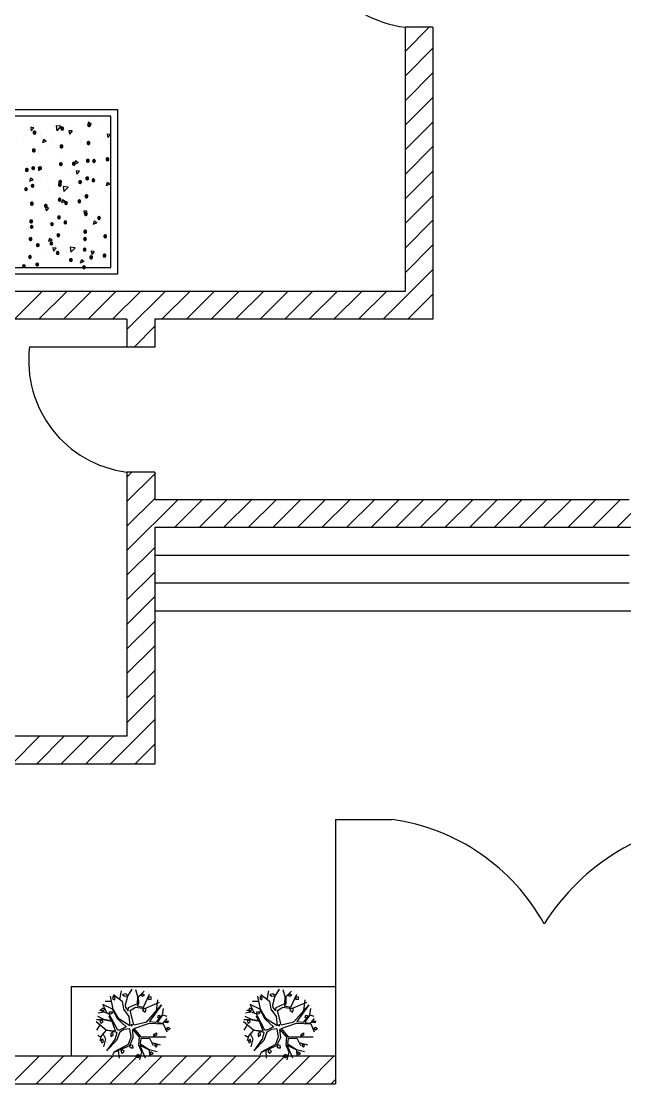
# Model space of a CAD drawing. Header units: millimetres. Extents: x 43 to 258, y 87 to 343.
# Drawn here: x 96.4 to 147.2, y 87.5 to 177 of the extents above; entities that cross this region are included whole.
import ezdxf

# ---------------------------------------------------------------- set-up
doc = ezdxf.new("R2010")
doc.units = ezdxf.units.MM
doc.header["$MEASUREMENT"] = 0
doc.layers.get('0').update_dxf_attribs({"linetype": 'CONTINUOUS'})

msp = doc.modelspace()

# ---------------------------------------------------------------- hatches: boundary and pattern name
at = {"true_color": 0x767676}
for points in [[(102.2, 168.222), (102.189, 168.275), (102.157, 168.317), (102.104, 168.338), (102.062, 168.338), (102.009, 168.317), (101.977, 168.275), (101.967, 168.222), (101.977, 168.169), (102.009, 168.127), (102.062, 168.106), (102.104, 168.106), (102.157, 168.127), (102.189, 168.169)], [(97.596, 167.598), (97.585, 167.651), (97.554, 167.693), (97.501, 167.714), (97.458, 167.714), (97.405, 167.693), (97.374, 167.651), (97.363, 167.598), (97.374, 167.545), (97.405, 167.502), (97.458, 167.481), (97.501, 167.481), (97.554, 167.502), (97.585, 167.545)], [(99.935, 167.936), (99.924, 167.989), (99.893, 168.032), (99.84, 168.053), (99.797, 168.053), (99.744, 168.032), (99.713, 167.989), (99.702, 167.936), (99.713, 167.883), (99.744, 167.841), (99.797, 167.82), (99.84, 167.82), (99.893, 167.841), (99.924, 167.883)], [(99.871, 166.433), (99.861, 166.486), (99.829, 166.529), (99.776, 166.55), (99.734, 166.55), (99.681, 166.529), (99.649, 166.486), (99.639, 166.433), (99.649, 166.381), (99.681, 166.338), (99.734, 166.317), (99.776, 166.317), (99.829, 166.338), (99.861, 166.381)], [(102.147, 166.719), (102.136, 166.772), (102.104, 166.814), (102.052, 166.836), (102.009, 166.836), (101.956, 166.814), (101.925, 166.772), (101.914, 166.719), (101.925, 166.666), (101.956, 166.624), (102.009, 166.603), (102.052, 166.603), (102.104, 166.624), (102.136, 166.666)], [(97.543, 166.095), (97.532, 166.148), (97.501, 166.19), (97.448, 166.211), (97.405, 166.211), (97.353, 166.19), (97.321, 166.148), (97.31, 166.095), (97.321, 166.042), (97.353, 166), (97.405, 165.978), (97.448, 165.978), (97.501, 166), (97.532, 166.042)], [(97.49, 164.603), (97.48, 164.655), (97.448, 164.698), (97.395, 164.719), (97.353, 164.719), (97.3, 164.698), (97.268, 164.655), (97.257, 164.603), (97.268, 164.55), (97.3, 164.507), (97.353, 164.486), (97.395, 164.486), (97.448, 164.507), (97.48, 164.55)], [(98.072, 164.603), (98.062, 164.655), (98.03, 164.698), (97.977, 164.719), (97.935, 164.719), (97.882, 164.698), (97.85, 164.655), (97.839, 164.603), (97.85, 164.55), (97.882, 164.507), (97.935, 164.486), (97.977, 164.486), (98.03, 164.507), (98.062, 164.55)], [(99.818, 164.941), (99.808, 164.994), (99.776, 165.036), (99.723, 165.058), (99.681, 165.058), (99.628, 165.036), (99.596, 164.994), (99.586, 164.941), (99.596, 164.888), (99.628, 164.846), (99.681, 164.825), (99.723, 164.825), (99.776, 164.846), (99.808, 164.888)], [(100.909, 164.973), (100.898, 165.026), (100.866, 165.068), (100.813, 165.089), (100.771, 165.089), (100.718, 165.068), (100.686, 165.026), (100.676, 164.973), (100.686, 164.92), (100.718, 164.878), (100.771, 164.857), (100.813, 164.857), (100.866, 164.878), (100.898, 164.92)], [(102.094, 165.227), (102.083, 165.28), (102.052, 165.322), (101.999, 165.343), (101.956, 165.343), (101.903, 165.322), (101.872, 165.28), (101.861, 165.227), (101.872, 165.174), (101.903, 165.132), (101.956, 165.111), (101.999, 165.111), (102.052, 165.132), (102.083, 165.174)], [(102.612, 165.206), (102.602, 165.259), (102.57, 165.301), (102.517, 165.322), (102.475, 165.322), (102.422, 165.301), (102.39, 165.259), (102.38, 165.206), (102.39, 165.153), (102.422, 165.111), (102.475, 165.089), (102.517, 165.089), (102.57, 165.111), (102.602, 165.153)], [(103.745, 165.354), (103.734, 165.407), (103.703, 165.449), (103.65, 165.47), (103.607, 165.47), (103.554, 165.449), (103.523, 165.407), (103.512, 165.354), (103.523, 165.301), (103.554, 165.259), (103.607, 165.238), (103.65, 165.238), (103.703, 165.259), (103.734, 165.301)], [(96.95, 164.454), (96.94, 164.507), (96.908, 164.55), (96.855, 164.571), (96.813, 164.571), (96.76, 164.55), (96.728, 164.507), (96.718, 164.454), (96.728, 164.401), (96.76, 164.359), (96.813, 164.338), (96.855, 164.338), (96.908, 164.359), (96.94, 164.401)], [(102.041, 163.735), (102.03, 163.788), (101.999, 163.83), (101.946, 163.851), (101.903, 163.851), (101.85, 163.83), (101.819, 163.788), (101.808, 163.735), (101.819, 163.682), (101.85, 163.639), (101.903, 163.618), (101.946, 163.618), (101.999, 163.639), (102.03, 163.682)], [(96.887, 162.835), (96.876, 162.888), (96.845, 162.93), (96.792, 162.952), (96.749, 162.952), (96.696, 162.93), (96.665, 162.888), (96.654, 162.835), (96.665, 162.782), (96.696, 162.74), (96.749, 162.719), (96.792, 162.719), (96.845, 162.74), (96.876, 162.782)], [(97.437, 163.11), (97.427, 163.163), (97.395, 163.206), (97.342, 163.227), (97.3, 163.227), (97.247, 163.206), (97.215, 163.163), (97.204, 163.11), (97.215, 163.057), (97.247, 163.015), (97.3, 162.994), (97.342, 162.994), (97.395, 163.015), (97.427, 163.057)], [(99.734, 163.206), (99.723, 163.258), (99.691, 163.301), (99.639, 163.322), (99.596, 163.322), (99.543, 163.301), (99.512, 163.258), (99.501, 163.206), (99.512, 163.153), (99.543, 163.11), (99.596, 163.089), (99.639, 163.089), (99.691, 163.11), (99.723, 163.153)], [(99.766, 163.449), (99.755, 163.502), (99.723, 163.544), (99.67, 163.565), (99.628, 163.565), (99.575, 163.544), (99.543, 163.502), (99.533, 163.449), (99.543, 163.396), (99.575, 163.354), (99.628, 163.333), (99.67, 163.333), (99.723, 163.354), (99.755, 163.396)], [(101.438, 163.428), (101.427, 163.481), (101.395, 163.523), (101.342, 163.544), (101.3, 163.544), (101.247, 163.523), (101.215, 163.481), (101.205, 163.428), (101.215, 163.375), (101.247, 163.333), (101.3, 163.311), (101.342, 163.311), (101.395, 163.333), (101.427, 163.375)], [(102.56, 163.576), (102.549, 163.629), (102.517, 163.671), (102.464, 163.692), (102.422, 163.692), (102.369, 163.671), (102.337, 163.629), (102.327, 163.576), (102.337, 163.523), (102.369, 163.481), (102.422, 163.46), (102.464, 163.46), (102.517, 163.481), (102.549, 163.523)], [(99.713, 161.946), (99.702, 161.999), (99.67, 162.041), (99.617, 162.063), (99.575, 162.063), (99.522, 162.041), (99.49, 161.999), (99.48, 161.946), (99.49, 161.893), (99.522, 161.851), (99.575, 161.83), (99.617, 161.83), (99.67, 161.851), (99.702, 161.893)], [(101.977, 162.232), (101.967, 162.285), (101.935, 162.327), (101.882, 162.348), (101.84, 162.348), (101.787, 162.327), (101.755, 162.285), (101.745, 162.232), (101.755, 162.179), (101.787, 162.137), (101.84, 162.115), (101.882, 162.115), (101.935, 162.137), (101.967, 162.179)], [(97.374, 161.607), (97.363, 161.66), (97.331, 161.703), (97.278, 161.724), (97.236, 161.724), (97.183, 161.703), (97.151, 161.66), (97.141, 161.607), (97.151, 161.555), (97.183, 161.512), (97.236, 161.491), (97.278, 161.491), (97.331, 161.512), (97.363, 161.555)], [(98.548, 161.428), (98.538, 161.48), (98.506, 161.523), (98.453, 161.544), (98.411, 161.544), (98.358, 161.523), (98.326, 161.48), (98.316, 161.428), (98.326, 161.375), (98.358, 161.332), (98.411, 161.311), (98.453, 161.311), (98.506, 161.332), (98.538, 161.375)], [(100.252, 161.66), (100.242, 161.713), (100.21, 161.756), (100.157, 161.777), (100.115, 161.777), (100.062, 161.756), (100.03, 161.713), (100.02, 161.66), (100.03, 161.607), (100.062, 161.565), (100.115, 161.544), (100.157, 161.544), (100.21, 161.565), (100.242, 161.607)], [(101.374, 161.809), (101.364, 161.861), (101.332, 161.904), (101.279, 161.925), (101.237, 161.925), (101.184, 161.904), (101.152, 161.861), (101.141, 161.809), (101.152, 161.756), (101.184, 161.713), (101.237, 161.692), (101.279, 161.692), (101.332, 161.713), (101.364, 161.756)], [(99.66, 160.454), (99.649, 160.507), (99.617, 160.549), (99.564, 160.57), (99.522, 160.57), (99.469, 160.549), (99.437, 160.507), (99.427, 160.454), (99.437, 160.401), (99.469, 160.359), (99.522, 160.337), (99.564, 160.337), (99.617, 160.359), (99.649, 160.401)], [(101.925, 160.74), (101.914, 160.793), (101.882, 160.835), (101.829, 160.856), (101.787, 160.856), (101.734, 160.835), (101.702, 160.793), (101.692, 160.74), (101.702, 160.687), (101.734, 160.644), (101.787, 160.623), (101.829, 160.623), (101.882, 160.644), (101.914, 160.687)], [(103.036, 160.401), (103.025, 160.454), (102.993, 160.496), (102.941, 160.517), (102.898, 160.517), (102.845, 160.496), (102.814, 160.454), (102.803, 160.401), (102.814, 160.348), (102.845, 160.306), (102.898, 160.285), (102.941, 160.285), (102.993, 160.306), (103.025, 160.348)], [(97.321, 160.115), (97.31, 160.168), (97.278, 160.21), (97.226, 160.232), (97.183, 160.232), (97.13, 160.21), (97.099, 160.168), (97.088, 160.115), (97.099, 160.062), (97.13, 160.02), (97.183, 159.999), (97.226, 159.999), (97.278, 160.02), (97.31, 160.062)], [(97.363, 159.66), (97.353, 159.713), (97.321, 159.755), (97.268, 159.777), (97.226, 159.777), (97.173, 159.755), (97.141, 159.713), (97.13, 159.66), (97.141, 159.607), (97.173, 159.565), (97.226, 159.544), (97.268, 159.544), (97.321, 159.565), (97.353, 159.607)], [(99.067, 159.882), (99.056, 159.935), (99.025, 159.978), (98.972, 159.999), (98.929, 159.999), (98.877, 159.978), (98.845, 159.935), (98.834, 159.882), (98.845, 159.829), (98.877, 159.787), (98.929, 159.766), (98.972, 159.766), (99.025, 159.787), (99.056, 159.829)], [(100.189, 160.031), (100.178, 160.083), (100.147, 160.126), (100.094, 160.147), (100.051, 160.147), (99.998, 160.126), (99.967, 160.083), (99.956, 160.031), (99.967, 159.978), (99.998, 159.935), (100.051, 159.914), (100.094, 159.914), (100.147, 159.935), (100.178, 159.978)], [(101.872, 159.247), (101.861, 159.3), (101.829, 159.343), (101.776, 159.364), (101.734, 159.364), (101.681, 159.343), (101.649, 159.3), (101.639, 159.247), (101.649, 159.194), (101.681, 159.152), (101.734, 159.131), (101.776, 159.131), (101.829, 159.152), (101.861, 159.194)], [(97.268, 158.623), (97.257, 158.676), (97.226, 158.718), (97.173, 158.739), (97.13, 158.739), (97.077, 158.718), (97.046, 158.676), (97.035, 158.623), (97.046, 158.57), (97.077, 158.528), (97.13, 158.507), (97.173, 158.507), (97.226, 158.528), (97.257, 158.57)], [(99.607, 158.951), (99.596, 159.004), (99.564, 159.046), (99.512, 159.067), (99.469, 159.067), (99.416, 159.046), (99.385, 159.004), (99.374, 158.951), (99.385, 158.898), (99.416, 158.856), (99.469, 158.835), (99.512, 158.835), (99.564, 158.856), (99.596, 158.898)], [(101.85, 158.634), (101.84, 158.686), (101.808, 158.729), (101.755, 158.75), (101.713, 158.75), (101.66, 158.729), (101.628, 158.686), (101.618, 158.634), (101.628, 158.581), (101.66, 158.538), (101.713, 158.517), (101.755, 158.517), (101.808, 158.538), (101.84, 158.581)], [(103.554, 158.856), (103.544, 158.909), (103.512, 158.951), (103.459, 158.972), (103.417, 158.972), (103.364, 158.951), (103.332, 158.909), (103.322, 158.856), (103.332, 158.803), (103.364, 158.761), (103.417, 158.739), (103.459, 158.739), (103.512, 158.761), (103.544, 158.803)], [(97.882, 158.115), (97.871, 158.168), (97.839, 158.21), (97.786, 158.231), (97.744, 158.231), (97.691, 158.21), (97.659, 158.168), (97.649, 158.115), (97.659, 158.062), (97.691, 158.02), (97.744, 157.999), (97.786, 157.999), (97.839, 158.02), (97.871, 158.062)], [(99.014, 158.263), (99.004, 158.316), (98.972, 158.358), (98.919, 158.38), (98.877, 158.38), (98.824, 158.358), (98.792, 158.316), (98.781, 158.263), (98.792, 158.21), (98.824, 158.168), (98.877, 158.147), (98.919, 158.147), (98.972, 158.168), (99.004, 158.21)], [(99.543, 157.459), (99.533, 157.512), (99.501, 157.554), (99.448, 157.575), (99.406, 157.575), (99.353, 157.554), (99.321, 157.512), (99.31, 157.459), (99.321, 157.406), (99.353, 157.364), (99.406, 157.342), (99.448, 157.342), (99.501, 157.364), (99.533, 157.406)], [(101.819, 157.745), (101.808, 157.797), (101.776, 157.84), (101.723, 157.861), (101.681, 157.861), (101.628, 157.84), (101.596, 157.797), (101.586, 157.745), (101.596, 157.692), (101.628, 157.649), (101.681, 157.628), (101.723, 157.628), (101.776, 157.649), (101.808, 157.692)], [(97.215, 157.12), (97.204, 157.173), (97.173, 157.215), (97.12, 157.237), (97.077, 157.237), (97.024, 157.215), (96.993, 157.173), (96.982, 157.12), (96.993, 157.067), (97.024, 157.025), (97.077, 157.004), (97.12, 157.004), (97.173, 157.025), (97.204, 157.067)], [(100.665, 156.856), (100.655, 156.908), (100.623, 156.951), (100.57, 156.972), (100.528, 156.972), (100.475, 156.951), (100.443, 156.908), (100.432, 156.856), (100.443, 156.803), (100.475, 156.76), (100.528, 156.739), (100.57, 156.739), (100.623, 156.76), (100.655, 156.803)], [(102.369, 157.088), (102.358, 157.141), (102.327, 157.184), (102.274, 157.205), (102.231, 157.205), (102.179, 157.184), (102.147, 157.141), (102.136, 157.088), (102.147, 157.035), (102.179, 156.993), (102.231, 156.972), (102.274, 156.972), (102.327, 156.993), (102.358, 157.035)], [(103.491, 157.237), (103.48, 157.289), (103.449, 157.332), (103.396, 157.353), (103.353, 157.353), (103.3, 157.332), (103.269, 157.289), (103.258, 157.237), (103.269, 157.184), (103.3, 157.141), (103.353, 157.12), (103.396, 157.12), (103.449, 157.141), (103.48, 157.184)], [(96.707, 156.337), (96.696, 156.39), (96.665, 156.432), (96.612, 156.453), (96.569, 156.453), (96.516, 156.432), (96.485, 156.39), (96.474, 156.337), (96.485, 156.284), (96.516, 156.242), (96.569, 156.221), (96.612, 156.221), (96.665, 156.242), (96.696, 156.284)], [(97.829, 156.485), (97.818, 156.538), (97.786, 156.58), (97.734, 156.602), (97.691, 156.602), (97.638, 156.58), (97.607, 156.538), (97.596, 156.485), (97.607, 156.432), (97.638, 156.39), (97.691, 156.369), (97.734, 156.369), (97.786, 156.39), (97.818, 156.432)], [(101.766, 156.252), (101.755, 156.305), (101.723, 156.348), (101.671, 156.369), (101.628, 156.369), (101.575, 156.348), (101.544, 156.305), (101.533, 156.252), (101.544, 156.199), (101.575, 156.157), (101.628, 156.136), (101.671, 156.136), (101.723, 156.157), (101.755, 156.199)]]:
    msp.add_hatch(color=0, dxfattribs=at).paths.add_polyline_path(points)

# ---------------------------------------------------------------- linework, layer by layer
at = {"color": 0, "linetype": 'Continuous', "lineweight": 25, "true_color": 0x000007}
for p, q in [((128.69, 174.424), (130.732, 176.477)), ((131.029, 176.477), (128.69, 176.477)), ((128.69, 176.477), (128.69, 154.22)), ((131.029, 176.477), (131.029, 151.881)), ((128.69, 172.36), (131.029, 174.699)), ((128.69, 170.286), (131.029, 172.635)), ((128.69, 168.222), (131.029, 170.561)), ((128.69, 166.148), (131.029, 168.487)), ((128.69, 164.073), (131.029, 166.423)), ((128.69, 162.01), (131.029, 164.349)), ((128.69, 159.935), (131.029, 162.274)), ((128.69, 157.861), (131.029, 160.21)), ((128.69, 155.797), (131.029, 158.136)), ((126.838, 151.881), (131.029, 156.072)), ((128.69, 154.22), (70.122, 154.22)), ((95.786, 151.881), (98.125, 154.22)), ((97.85, 151.881), (100.199, 154.22)), ((99.924, 151.881), (102.263, 154.22)), ((101.988, 151.881), (104.338, 154.22)), ((104.062, 151.881), (106.401, 154.22)), ((105.258, 151.003), (108.476, 154.22)), ((108.2, 151.881), (110.55, 154.22)), ((110.275, 151.881), (112.614, 154.22)), ((112.349, 151.881), (114.688, 154.22)), ((114.413, 151.881), (116.762, 154.22)), ((116.487, 151.881), (118.826, 154.22)), ((118.551, 151.881), (120.9, 154.22)), ((120.625, 151.881), (122.964, 154.22)), ((122.7, 151.881), (125.039, 154.22)), ((124.763, 151.881), (127.113, 154.22)), ((128.912, 151.881), (131.029, 153.998)), ((105.258, 151.881), (70.122, 151.881)), ((105.258, 151.881), (105.258, 149.532)), ((131.029, 151.881), (107.608, 151.881)), ((107.608, 151.881), (107.608, 149.532)), ((130.976, 151.881), (131.029, 151.924)), ((105.862, 149.532), (107.608, 151.278)), ((107.608, 149.532), (97.067, 149.532)), ((107.608, 149.532), (105.258, 149.532)), ((105.258, 138.578), (105.671, 138.991)), ((107.608, 138.991), (105.258, 138.991)), ((105.258, 138.991), (105.258, 116.745)), ((105.258, 136.514), (107.608, 138.853)), ((107.608, 138.991), (107.608, 136.652)), ((146.533, 134.313), (149.909, 137.689)), ((105.258, 134.44), (107.608, 136.779)), ((105.258, 132.376), (109.545, 136.652)), ((147.57, 136.652), (107.608, 136.652)), ((109.269, 134.313), (111.608, 136.652)), ((111.344, 134.313), (113.683, 136.652)), ((113.407, 134.313), (115.757, 136.652)), ((115.482, 134.313), (117.821, 136.652)), ((117.556, 134.313), (119.895, 136.652)), ((119.62, 134.313), (121.969, 136.652)), ((121.694, 134.313), (124.033, 136.652)), ((123.758, 134.313), (126.107, 136.652)), ((125.832, 134.313), (128.171, 136.652)), ((127.907, 134.313), (130.246, 136.652)), ((129.97, 134.313), (132.32, 136.652)), ((132.045, 134.313), (134.384, 136.652)), ((134.119, 134.313), (136.458, 136.652)), ((136.183, 134.313), (138.532, 136.652)), ((138.257, 134.313), (140.596, 136.652)), ((140.321, 134.313), (142.67, 136.652)), ((142.395, 134.313), (144.734, 136.652)), ((144.47, 134.313), (146.808, 136.652)), ((149.909, 134.313), (107.608, 134.313)), ((107.608, 134.313), (107.608, 114.395)), ((105.258, 130.302), (107.608, 132.641)), ((147.57, 131.964), (107.608, 131.964)), ((105.258, 128.228), (107.608, 130.577)), ((147.57, 129.625), (107.608, 129.625)), ((105.258, 126.164), (107.608, 128.503)), ((149.909, 127.286), (107.608, 127.286)), ((105.258, 124.09), (107.608, 126.428)), ((105.258, 122.015), (107.608, 124.365)), ((105.258, 119.951), (107.608, 122.29)), ((105.258, 117.877), (107.608, 120.216)), ((103.851, 114.395), (107.608, 118.152)), ((105.258, 116.745), (70.122, 116.745)), ((95.575, 114.395), (97.913, 116.745)), ((97.638, 114.395), (99.988, 116.745)), ((99.713, 114.395), (102.052, 116.745)), ((101.787, 114.395), (104.126, 116.745)), ((105.925, 114.395), (107.608, 116.078)), ((122.827, 109.717), (127.589, 109.717)), ((122.827, 109.717), (122.827, 87.461)), ((100.58, 95.663), (122.827, 95.663)), ((100.58, 95.663), (100.58, 89.8)), ((70.122, 89.8), (122.827, 89.8)), ((95.553, 87.461), (97.892, 89.8)), ((97.617, 87.461), (99.956, 89.8)), ((99.691, 87.461), (102.03, 89.8)), ((101.755, 87.461), (104.105, 89.8)), ((103.83, 87.461), (106.094, 89.725)), ((105.904, 87.461), (108.243, 89.8)), ((107.968, 87.461), (110.317, 89.8)), ((110.042, 87.461), (112.381, 89.8)), ((112.116, 87.461), (114.455, 89.8)), ((114.18, 87.461), (116.53, 89.8)), ((116.254, 87.461), (118.509, 89.715)), ((118.318, 87.461), (120.668, 89.8)), ((120.392, 87.461), (122.731, 89.8)), ((122.467, 87.461), (122.827, 87.831)), ((67.783, 87.461), (122.827, 87.461))]:
    msp.add_line(p, q, dxfattribs=at)
at = {"color": 0, "linetype": 'Continuous', "lineweight": 25, "true_color": 0x767676}
for p, q in [((102.242, 168.317), (101.925, 168.19)), ((102.02, 168.465), (101.935, 168.19)), ((102.242, 168.317), (102.02, 168.465)), ((102.242, 168.698), (102.242, 168.698)), ((103.163, 168.518), (103.163, 168.518)), ((97.003, 167.788), (97.003, 167.788)), ((97.427, 168.01), (97.162, 168.042)), ((97.162, 168.042), (97.215, 167.756)), ((97.427, 168.01), (97.215, 167.756)), ((97.49, 167.778), (97.49, 167.778)), ((97.998, 167.481), (97.998, 167.481)), ((99.194, 168), (99.194, 168)), ((99.31, 168.18), (99.353, 167.756)), ((99.702, 168.127), (99.31, 168.18)), ((99.702, 168.127), (99.353, 167.756)), ((99.628, 168.243), (99.628, 168.243)), ((100.326, 168.148), (100.326, 168.148)), ((100.655, 167.735), (100.379, 167.756)), ((100.379, 167.756), (100.432, 167.471)), ((100.655, 167.735), (100.432, 167.471)), ((103.872, 167.449), (103.607, 167.471)), ((103.607, 167.471), (103.66, 167.195)), ((103.872, 167.449), (103.66, 167.195)), ((96.548, 166.984), (96.548, 166.984)), ((98.242, 167.016), (98.157, 166.74)), ((98.464, 166.867), (98.157, 166.74)), ((98.464, 166.867), (98.242, 167.016)), ((98.951, 166.878), (98.951, 166.878)), ((100.401, 167.386), (100.401, 167.386)), ((101.353, 166.783), (101.353, 166.783)), ((101.977, 166.751), (101.977, 166.751)), ((102.803, 167.28), (102.803, 167.28)), ((103.681, 166.973), (103.681, 166.973)), ((103.745, 166.677), (103.745, 166.677)), ((98.019, 166.232), (98.019, 166.232)), ((99.141, 166.381), (99.141, 166.381)), ((102.062, 166.01), (102.062, 166.01)), ((96.823, 165.111), (96.823, 165.111)), ((99.437, 165.566), (99.437, 165.566)), ((100.93, 165.206), (100.834, 164.931)), ((101.152, 165.058), (100.834, 164.931)), ((101.152, 165.058), (100.93, 165.206)), ((98.051, 164.634), (97.786, 164.655)), ((97.786, 164.655), (97.839, 164.37)), ((98.051, 164.634), (97.829, 164.38)), ((98.072, 164.581), (98.072, 164.581)), ((100.475, 164.486), (100.475, 164.486)), ((101.279, 164.349), (101.004, 164.37)), ((101.004, 164.37), (101.057, 164.095)), ((101.279, 164.349), (101.057, 164.095)), ((101.152, 163.989), (101.152, 163.989)), ((102.877, 164.38), (102.877, 164.38)), ((103.777, 164.444), (103.777, 164.444)), ((97.151, 163.756), (97.056, 163.481)), ((97.374, 163.608), (97.056, 163.481)), ((97.374, 163.608), (97.151, 163.756)), ((98.538, 163.534), (98.538, 163.534)), ((99.903, 163.057), (99.956, 162.634)), ((100.305, 163.004), (99.903, 163.057)), ((100.305, 163.004), (99.956, 162.634)), ((102.231, 163.004), (102.231, 163.004)), ((103.607, 163.396), (103.523, 163.121)), ((103.83, 163.248), (103.523, 163.121)), ((103.83, 163.248), (103.607, 163.396)), ((96.993, 162.105), (96.993, 162.105)), ((97.183, 162.295), (97.183, 162.295)), ((98.633, 162.803), (98.633, 162.803)), ((99.575, 162.2), (99.575, 162.2)), ((99.617, 162.549), (99.617, 162.549)), ((101.036, 162.698), (101.036, 162.698)), ((101.977, 162.094), (101.977, 162.094)), ((103.427, 162.602), (103.427, 162.602)), ((98.675, 161.248), (98.411, 161.279)), ((98.411, 161.279), (98.464, 160.994)), ((98.675, 161.248), (98.453, 160.994)), ((99.829, 161.946), (99.744, 161.671)), ((100.062, 161.798), (99.744, 161.671)), ((100.062, 161.798), (99.829, 161.946)), ((101.903, 160.972), (101.628, 160.994)), ((101.628, 160.994), (101.681, 160.708)), ((101.893, 160.972), (101.681, 160.708)), ((102.052, 160.316), (102.052, 160.316)), ((96.802, 159.417), (96.802, 159.417)), ((98.707, 159.904), (98.707, 159.904)), ((99.427, 159.872), (99.427, 159.872)), ((101.099, 159.798), (101.099, 159.798)), ((102.517, 160.136), (102.422, 159.861)), ((102.739, 159.988), (102.422, 159.861)), ((102.739, 159.988), (102.517, 160.136)), ((103.501, 159.702), (103.501, 159.702)), ((98.961, 158.538), (98.644, 158.411)), ((98.739, 158.686), (98.654, 158.411)), ((98.961, 158.538), (98.739, 158.686)), ((103.766, 158.75), (103.766, 158.75)), ((96.866, 158.221), (96.866, 158.221)), ((97.808, 157.618), (97.808, 157.618)), ((98.527, 157.85), (98.527, 157.85)), ((99.3, 157.872), (99.025, 157.893)), ((99.035, 157.893), (99.078, 157.618)), ((99.3, 157.872), (99.078, 157.618)), ((99.258, 158.115), (99.258, 158.115)), ((100.496, 157.935), (100.549, 157.512)), ((100.898, 157.882), (100.496, 157.935)), ((100.898, 157.882), (100.549, 157.512)), ((101.141, 158.295), (101.141, 158.295)), ((101.66, 158.02), (101.66, 158.02)), ((102.517, 157.586), (102.253, 157.618)), ((102.253, 157.618), (102.306, 157.332)), ((102.517, 157.586), (102.306, 157.332)), ((99.596, 156.856), (99.596, 156.856)), ((100.21, 157.512), (100.21, 157.512)), ((101.427, 156.877), (101.332, 156.602)), ((101.649, 156.729), (101.332, 156.602)), ((101.649, 156.729), (101.427, 156.877)), ((102.221, 157.311), (102.221, 157.311)), ((102.612, 157.416), (102.612, 157.416)), ((96.982, 156.411), (96.982, 156.411))]:
    msp.add_line(p, q, dxfattribs=at)
at = {"color": 0, "linetype": 'Continuous', "lineweight": 25, "true_color": 0x95834a}
for p, q in [((77.011, 156.242), (103.914, 156.242)), ((104.475, 155.67), (77.011, 155.67))]:
    msp.add_line(p, q, dxfattribs=at)
at = {"color": 0, "linetype": 'Continuous', "lineweight": 25, "true_color": 0x70954a}
for p, q in [((104.136, 94.975), (104.877, 94.424)), ((104.676, 94.573), (104.803, 95.282)), ((105.682, 95.419), (105.322, 94.827)), ((105.989, 95.398), (106.19, 94.731)), ((106.264, 94.816), (106.729, 95.261)), ((106.666, 93.906), (107.163, 94.996)), ((116.54, 94.975), (117.281, 94.424)), ((117.08, 94.573), (117.207, 95.282)), ((118.096, 95.419), (117.725, 94.827)), ((118.392, 95.398), (118.593, 94.731)), ((118.667, 94.816), (119.133, 95.261)), ((119.07, 93.906), (119.578, 94.996)), ((104.062, 93.758), (103.226, 94.139)), ((103.226, 94.118), (103.565, 93.43)), ((103.988, 94.382), (103.438, 94.403)), ((104.115, 93.758), (103.893, 94.827)), ((104.877, 94.424), (104.983, 93.758)), ((105.322, 94.827), (105.121, 94.075)), ((105.406, 93.885), (106.147, 94.213)), ((106.243, 94.192), (106.094, 94.022)), ((106.116, 94.022), (106.666, 93.906)), ((106.168, 94.213), (106.19, 94.784)), ((106.221, 94.805), (106.243, 94.192)), ((106.761, 93.811), (108.021, 94.329)), ((106.93, 92.668), (108.19, 94.118)), ((108.19, 94.096), (107.163, 92.699)), ((107.83, 94.541), (107.724, 93.599)), ((116.466, 93.758), (115.641, 94.139)), ((115.641, 94.118), (115.969, 93.43)), ((116.392, 94.382), (115.842, 94.403)), ((116.519, 93.758), (116.297, 94.827)), ((117.281, 94.424), (117.387, 93.758)), ((117.725, 94.827), (117.524, 94.075)), ((117.821, 93.885), (118.562, 94.213)), ((118.646, 94.192), (118.498, 94.022)), ((118.519, 94.022), (119.07, 93.906)), ((118.572, 94.213), (118.593, 94.784)), ((118.636, 94.805), (118.646, 94.192)), ((119.165, 93.811), (120.424, 94.329)), ((119.334, 92.668), (120.594, 94.118)), ((120.594, 94.096), (119.578, 92.699)), ((120.244, 94.541), (120.128, 93.599)), ((102.782, 93.144), (103.3, 92.911)), ((103.29, 93.504), (102.845, 93.408)), ((103.766, 93.313), (102.972, 93.662)), ((104.486, 91.98), (103.766, 93.313)), ((103.914, 92.858), (103.766, 93.165)), ((104.507, 92.89), (104.062, 93.758)), ((104.581, 92.932), (104.115, 93.758)), ((104.983, 93.758), (105.428, 93.123)), ((105.428, 93.123), (105.523, 92.361)), ((105.544, 93.641), (105.989, 93.906)), ((105.851, 92.435), (105.544, 93.641)), ((105.989, 93.906), (106.761, 93.811)), ((107.703, 92.646), (108.253, 93.26)), ((108.253, 93.26), (107.83, 92.646)), ((108.275, 93.26), (108.349, 93.811)), ((108.275, 93.26), (108.613, 93.144)), ((115.196, 93.144), (115.715, 92.911)), ((115.693, 93.504), (115.249, 93.408)), ((116.17, 93.313), (115.376, 93.662)), ((116.889, 91.98), (116.17, 93.313)), ((116.318, 92.858), (116.17, 93.165)), ((116.911, 92.89), (116.466, 93.758)), ((116.985, 92.932), (116.519, 93.758)), ((117.387, 93.758), (117.831, 93.123)), ((117.831, 93.123), (117.927, 92.361)), ((117.948, 93.641), (118.392, 93.906)), ((118.265, 92.435), (117.948, 93.641)), ((118.392, 93.906), (119.165, 93.811)), ((120.107, 92.646), (120.668, 93.26)), ((120.668, 93.26), (120.244, 92.646)), ((120.678, 93.26), (120.752, 93.811)), ((120.678, 93.26), (121.017, 93.144)), ((103.523, 91.98), (102.676, 92.668)), ((103.269, 92.858), (102.697, 92.837)), ((102.993, 92.414), (102.697, 91.98)), ((104.02, 92.699), (103.269, 92.858)), ((103.3, 92.911), (103.935, 92.795)), ((103.935, 92.795), (103.914, 92.858)), ((104.316, 91.916), (104.02, 92.699)), ((105.195, 92.265), (104.507, 92.89)), ((105.523, 92.34), (104.581, 92.932)), ((105.195, 92.244), (104.634, 91.98)), ((105.851, 92.128), (107.153, 92.572)), ((105.872, 92.414), (106.93, 92.668)), ((107.153, 92.572), (108.327, 92.509)), ((107.163, 92.699), (107.703, 92.646)), ((107.83, 92.625), (108.317, 92.572)), ((108.317, 92.572), (108.645, 92.953)), ((108.327, 92.509), (108.624, 91.842)), ((115.937, 91.98), (115.08, 92.668)), ((115.672, 92.858), (115.101, 92.837)), ((115.397, 92.414), (115.101, 91.98)), ((116.434, 92.699), (115.672, 92.858)), ((115.715, 92.911), (116.339, 92.795)), ((116.339, 92.795), (116.318, 92.858)), ((116.731, 91.916), (116.434, 92.699)), ((117.598, 92.265), (116.911, 92.89)), ((117.927, 92.34), (116.985, 92.932)), ((117.598, 92.244), (117.038, 91.98)), ((118.265, 92.128), (119.556, 92.572)), ((118.276, 92.414), (119.334, 92.668)), ((119.556, 92.572), (120.742, 92.509)), ((119.578, 92.699), (120.107, 92.646)), ((120.244, 92.625), (120.721, 92.572)), ((120.721, 92.572), (121.049, 92.953)), ((120.742, 92.509), (121.038, 91.842)), ((103.068, 91.366), (102.803, 91.514)), ((103.12, 91.514), (102.993, 91.08)), ((103.523, 91.98), (103.12, 91.514)), ((103.269, 91.652), (103.449, 91.249)), ((104.433, 91.768), (103.523, 91.98)), ((103.544, 91.98), (104.316, 91.916)), ((104.285, 91.175), (104.433, 91.768)), ((104.655, 91.8), (104.39, 91.112)), ((104.634, 91.98), (104.486, 91.98)), ((105.047, 92.033), (104.655, 91.8)), ((105.481, 92.075), (105.047, 92.033)), ((105.597, 91.398), (105.375, 90.773)), ((105.777, 91.324), (105.47, 90.657)), ((105.481, 92.075), (105.597, 91.398)), ((105.724, 92.054), (106.295, 91.398)), ((105.724, 92.033), (105.777, 91.324)), ((105.851, 92.107), (106.433, 91.419)), ((106.295, 91.398), (106.243, 90.731)), ((106.433, 91.419), (108.539, 91.419)), ((115.471, 91.366), (115.207, 91.514)), ((115.524, 91.514), (115.397, 91.08)), ((115.937, 91.98), (115.524, 91.514)), ((115.672, 91.652), (115.863, 91.249)), ((116.836, 91.768), (115.937, 91.98)), ((115.947, 91.98), (116.731, 91.916)), ((116.688, 91.175), (116.836, 91.768)), ((117.059, 91.8), (116.805, 91.112)), ((117.038, 91.98), (116.889, 91.98)), ((117.45, 92.033), (117.059, 91.8)), ((117.895, 92.075), (117.45, 92.033)), ((118.001, 91.398), (117.778, 90.773)), ((118.191, 91.324), (117.874, 90.657)), ((117.895, 92.075), (118.001, 91.398)), ((118.128, 92.054), (118.71, 91.398)), ((118.128, 92.033), (118.191, 91.324)), ((118.265, 92.107), (118.837, 91.419)), ((118.71, 91.398), (118.646, 90.731)), ((118.837, 91.419), (120.943, 91.419)), ((103.449, 91.249), (103.29, 90.583)), ((103.565, 90.233), (104.263, 91.175)), ((104.39, 91.112), (103.565, 90.255)), ((105.375, 90.773), (104.158, 90.117)), ((105.47, 90.657), (104.158, 90.085)), ((106.243, 90.731), (106.507, 90.159)), ((106.338, 90.731), (106.793, 89.641)), ((106.359, 90.71), (107.132, 90.308)), ((106.444, 91.271), (106.37, 90.826)), ((106.37, 90.826), (107.132, 90.35)), ((106.444, 91.271), (107.163, 91.302)), ((107.163, 91.302), (107.481, 90.678)), ((107.354, 90.943), (108.073, 90.731)), ((115.863, 91.249), (115.693, 90.583)), ((115.969, 90.233), (116.667, 91.175)), ((116.805, 91.112), (115.969, 90.255)), ((117.778, 90.773), (116.561, 90.117)), ((117.874, 90.657), (116.561, 90.085)), ((118.646, 90.731), (118.911, 90.159)), ((118.741, 90.731), (119.207, 89.641)), ((118.763, 90.71), (119.535, 90.308)), ((118.847, 91.271), (118.784, 90.826)), ((118.784, 90.826), (119.535, 90.35)), ((118.847, 91.271), (119.578, 91.302)), ((119.578, 91.302), (119.884, 90.678)), ((119.757, 90.943), (120.477, 90.731)), ((104.158, 90.085), (104.062, 89.874)), ((104.539, 90.233), (104.602, 89.62)), ((106.507, 90.159), (106.317, 89.471)), ((107.132, 90.35), (107.819, 90.181)), ((107.132, 90.308), (107.163, 89.8)), ((116.561, 90.085), (116.466, 89.874)), ((116.953, 90.233), (117.006, 89.62)), ((118.911, 90.159), (118.72, 89.471)), ((119.535, 90.35), (120.223, 90.181)), ((119.535, 90.308), (119.578, 89.8))]:
    msp.add_line(p, q, dxfattribs=at)
at = {"color": 0, "linetype": 'Continuous', "lineweight": 25, "true_color": 0x95834a}
for points in [[(77.011, 169.545), (104.475, 169.545), (104.475, 156.242), (104.475, 155.67)], [(103.914, 156.242), (103.914, 168.973), (77.011, 168.973)]]:
    msp.add_lwpolyline(points, dxfattribs=at)
at = {"color": 0, "linetype": 'Continuous', "lineweight": -2, "true_color": 0x767676}
for points in [[(102.2, 168.222), (102.189, 168.275), (102.157, 168.317), (102.104, 168.338), (102.062, 168.338), (102.009, 168.317), (101.977, 168.275), (101.967, 168.222), (101.977, 168.169), (102.009, 168.127), (102.062, 168.106), (102.104, 168.106), (102.157, 168.127), (102.189, 168.169)], [(97.596, 167.598), (97.585, 167.651), (97.554, 167.693), (97.501, 167.714), (97.458, 167.714), (97.405, 167.693), (97.374, 167.651), (97.363, 167.598), (97.374, 167.545), (97.405, 167.502), (97.458, 167.481), (97.501, 167.481), (97.554, 167.502), (97.585, 167.545)], [(99.935, 167.936), (99.924, 167.989), (99.893, 168.032), (99.84, 168.053), (99.797, 168.053), (99.744, 168.032), (99.713, 167.989), (99.702, 167.936), (99.713, 167.883), (99.744, 167.841), (99.797, 167.82), (99.84, 167.82), (99.893, 167.841), (99.924, 167.883)], [(99.871, 166.433), (99.861, 166.486), (99.829, 166.529), (99.776, 166.55), (99.734, 166.55), (99.681, 166.529), (99.649, 166.486), (99.639, 166.433), (99.649, 166.381), (99.681, 166.338), (99.734, 166.317), (99.776, 166.317), (99.829, 166.338), (99.861, 166.381)], [(102.147, 166.719), (102.136, 166.772), (102.104, 166.814), (102.052, 166.836), (102.009, 166.836), (101.956, 166.814), (101.925, 166.772), (101.914, 166.719), (101.925, 166.666), (101.956, 166.624), (102.009, 166.603), (102.052, 166.603), (102.104, 166.624), (102.136, 166.666)], [(97.543, 166.095), (97.532, 166.148), (97.501, 166.19), (97.448, 166.211), (97.405, 166.211), (97.353, 166.19), (97.321, 166.148), (97.31, 166.095), (97.321, 166.042), (97.353, 166), (97.405, 165.978), (97.448, 165.978), (97.501, 166), (97.532, 166.042)], [(97.49, 164.603), (97.48, 164.655), (97.448, 164.698), (97.395, 164.719), (97.353, 164.719), (97.3, 164.698), (97.268, 164.655), (97.257, 164.603), (97.268, 164.55), (97.3, 164.507), (97.353, 164.486), (97.395, 164.486), (97.448, 164.507), (97.48, 164.55)], [(98.072, 164.603), (98.062, 164.655), (98.03, 164.698), (97.977, 164.719), (97.935, 164.719), (97.882, 164.698), (97.85, 164.655), (97.839, 164.603), (97.85, 164.55), (97.882, 164.507), (97.935, 164.486), (97.977, 164.486), (98.03, 164.507), (98.062, 164.55)], [(99.818, 164.941), (99.808, 164.994), (99.776, 165.036), (99.723, 165.058), (99.681, 165.058), (99.628, 165.036), (99.596, 164.994), (99.586, 164.941), (99.596, 164.888), (99.628, 164.846), (99.681, 164.825), (99.723, 164.825), (99.776, 164.846), (99.808, 164.888)], [(100.909, 164.973), (100.898, 165.026), (100.866, 165.068), (100.813, 165.089), (100.771, 165.089), (100.718, 165.068), (100.686, 165.026), (100.676, 164.973), (100.686, 164.92), (100.718, 164.878), (100.771, 164.857), (100.813, 164.857), (100.866, 164.878), (100.898, 164.92)], [(102.094, 165.227), (102.083, 165.28), (102.052, 165.322), (101.999, 165.343), (101.956, 165.343), (101.903, 165.322), (101.872, 165.28), (101.861, 165.227), (101.872, 165.174), (101.903, 165.132), (101.956, 165.111), (101.999, 165.111), (102.052, 165.132), (102.083, 165.174)], [(102.612, 165.206), (102.602, 165.259), (102.57, 165.301), (102.517, 165.322), (102.475, 165.322), (102.422, 165.301), (102.39, 165.259), (102.38, 165.206), (102.39, 165.153), (102.422, 165.111), (102.475, 165.089), (102.517, 165.089), (102.57, 165.111), (102.602, 165.153)], [(103.745, 165.354), (103.734, 165.407), (103.703, 165.449), (103.65, 165.47), (103.607, 165.47), (103.554, 165.449), (103.523, 165.407), (103.512, 165.354), (103.523, 165.301), (103.554, 165.259), (103.607, 165.238), (103.65, 165.238), (103.703, 165.259), (103.734, 165.301)], [(96.95, 164.454), (96.94, 164.507), (96.908, 164.55), (96.855, 164.571), (96.813, 164.571), (96.76, 164.55), (96.728, 164.507), (96.718, 164.454), (96.728, 164.401), (96.76, 164.359), (96.813, 164.338), (96.855, 164.338), (96.908, 164.359), (96.94, 164.401)], [(102.041, 163.735), (102.03, 163.788), (101.999, 163.83), (101.946, 163.851), (101.903, 163.851), (101.85, 163.83), (101.819, 163.788), (101.808, 163.735), (101.819, 163.682), (101.85, 163.639), (101.903, 163.618), (101.946, 163.618), (101.999, 163.639), (102.03, 163.682)], [(96.887, 162.835), (96.876, 162.888), (96.845, 162.93), (96.792, 162.952), (96.749, 162.952), (96.696, 162.93), (96.665, 162.888), (96.654, 162.835), (96.665, 162.782), (96.696, 162.74), (96.749, 162.719), (96.792, 162.719), (96.845, 162.74), (96.876, 162.782)], [(97.437, 163.11), (97.427, 163.163), (97.395, 163.206), (97.342, 163.227), (97.3, 163.227), (97.247, 163.206), (97.215, 163.163), (97.204, 163.11), (97.215, 163.057), (97.247, 163.015), (97.3, 162.994), (97.342, 162.994), (97.395, 163.015), (97.427, 163.057)], [(99.734, 163.206), (99.723, 163.258), (99.691, 163.301), (99.639, 163.322), (99.596, 163.322), (99.543, 163.301), (99.512, 163.258), (99.501, 163.206), (99.512, 163.153), (99.543, 163.11), (99.596, 163.089), (99.639, 163.089), (99.691, 163.11), (99.723, 163.153)], [(99.766, 163.449), (99.755, 163.502), (99.723, 163.544), (99.67, 163.565), (99.628, 163.565), (99.575, 163.544), (99.543, 163.502), (99.533, 163.449), (99.543, 163.396), (99.575, 163.354), (99.628, 163.333), (99.67, 163.333), (99.723, 163.354), (99.755, 163.396)], [(101.438, 163.428), (101.427, 163.481), (101.395, 163.523), (101.342, 163.544), (101.3, 163.544), (101.247, 163.523), (101.215, 163.481), (101.205, 163.428), (101.215, 163.375), (101.247, 163.333), (101.3, 163.311), (101.342, 163.311), (101.395, 163.333), (101.427, 163.375)], [(102.56, 163.576), (102.549, 163.629), (102.517, 163.671), (102.464, 163.692), (102.422, 163.692), (102.369, 163.671), (102.337, 163.629), (102.327, 163.576), (102.337, 163.523), (102.369, 163.481), (102.422, 163.46), (102.464, 163.46), (102.517, 163.481), (102.549, 163.523)], [(99.713, 161.946), (99.702, 161.999), (99.67, 162.041), (99.617, 162.063), (99.575, 162.063), (99.522, 162.041), (99.49, 161.999), (99.48, 161.946), (99.49, 161.893), (99.522, 161.851), (99.575, 161.83), (99.617, 161.83), (99.67, 161.851), (99.702, 161.893)], [(101.977, 162.232), (101.967, 162.285), (101.935, 162.327), (101.882, 162.348), (101.84, 162.348), (101.787, 162.327), (101.755, 162.285), (101.745, 162.232), (101.755, 162.179), (101.787, 162.137), (101.84, 162.115), (101.882, 162.115), (101.935, 162.137), (101.967, 162.179)], [(97.374, 161.607), (97.363, 161.66), (97.331, 161.703), (97.278, 161.724), (97.236, 161.724), (97.183, 161.703), (97.151, 161.66), (97.141, 161.607), (97.151, 161.555), (97.183, 161.512), (97.236, 161.491), (97.278, 161.491), (97.331, 161.512), (97.363, 161.555)], [(98.548, 161.428), (98.538, 161.48), (98.506, 161.523), (98.453, 161.544), (98.411, 161.544), (98.358, 161.523), (98.326, 161.48), (98.316, 161.428), (98.326, 161.375), (98.358, 161.332), (98.411, 161.311), (98.453, 161.311), (98.506, 161.332), (98.538, 161.375)], [(100.252, 161.66), (100.242, 161.713), (100.21, 161.756), (100.157, 161.777), (100.115, 161.777), (100.062, 161.756), (100.03, 161.713), (100.02, 161.66), (100.03, 161.607), (100.062, 161.565), (100.115, 161.544), (100.157, 161.544), (100.21, 161.565), (100.242, 161.607)], [(101.374, 161.809), (101.364, 161.861), (101.332, 161.904), (101.279, 161.925), (101.237, 161.925), (101.184, 161.904), (101.152, 161.861), (101.141, 161.809), (101.152, 161.756), (101.184, 161.713), (101.237, 161.692), (101.279, 161.692), (101.332, 161.713), (101.364, 161.756)], [(99.66, 160.454), (99.649, 160.507), (99.617, 160.549), (99.564, 160.57), (99.522, 160.57), (99.469, 160.549), (99.437, 160.507), (99.427, 160.454), (99.437, 160.401), (99.469, 160.359), (99.522, 160.337), (99.564, 160.337), (99.617, 160.359), (99.649, 160.401)], [(101.925, 160.74), (101.914, 160.793), (101.882, 160.835), (101.829, 160.856), (101.787, 160.856), (101.734, 160.835), (101.702, 160.793), (101.692, 160.74), (101.702, 160.687), (101.734, 160.644), (101.787, 160.623), (101.829, 160.623), (101.882, 160.644), (101.914, 160.687)], [(103.036, 160.401), (103.025, 160.454), (102.993, 160.496), (102.941, 160.517), (102.898, 160.517), (102.845, 160.496), (102.814, 160.454), (102.803, 160.401), (102.814, 160.348), (102.845, 160.306), (102.898, 160.285), (102.941, 160.285), (102.993, 160.306), (103.025, 160.348)], [(97.321, 160.115), (97.31, 160.168), (97.278, 160.21), (97.226, 160.232), (97.183, 160.232), (97.13, 160.21), (97.099, 160.168), (97.088, 160.115), (97.099, 160.062), (97.13, 160.02), (97.183, 159.999), (97.226, 159.999), (97.278, 160.02), (97.31, 160.062)], [(97.363, 159.66), (97.353, 159.713), (97.321, 159.755), (97.268, 159.777), (97.226, 159.777), (97.173, 159.755), (97.141, 159.713), (97.13, 159.66), (97.141, 159.607), (97.173, 159.565), (97.226, 159.544), (97.268, 159.544), (97.321, 159.565), (97.353, 159.607)], [(99.067, 159.882), (99.056, 159.935), (99.025, 159.978), (98.972, 159.999), (98.929, 159.999), (98.877, 159.978), (98.845, 159.935), (98.834, 159.882), (98.845, 159.829), (98.877, 159.787), (98.929, 159.766), (98.972, 159.766), (99.025, 159.787), (99.056, 159.829)], [(100.189, 160.031), (100.178, 160.083), (100.147, 160.126), (100.094, 160.147), (100.051, 160.147), (99.998, 160.126), (99.967, 160.083), (99.956, 160.031), (99.967, 159.978), (99.998, 159.935), (100.051, 159.914), (100.094, 159.914), (100.147, 159.935), (100.178, 159.978)], [(101.872, 159.247), (101.861, 159.3), (101.829, 159.343), (101.776, 159.364), (101.734, 159.364), (101.681, 159.343), (101.649, 159.3), (101.639, 159.247), (101.649, 159.194), (101.681, 159.152), (101.734, 159.131), (101.776, 159.131), (101.829, 159.152), (101.861, 159.194)], [(97.268, 158.623), (97.257, 158.676), (97.226, 158.718), (97.173, 158.739), (97.13, 158.739), (97.077, 158.718), (97.046, 158.676), (97.035, 158.623), (97.046, 158.57), (97.077, 158.528), (97.13, 158.507), (97.173, 158.507), (97.226, 158.528), (97.257, 158.57)], [(99.607, 158.951), (99.596, 159.004), (99.564, 159.046), (99.512, 159.067), (99.469, 159.067), (99.416, 159.046), (99.385, 159.004), (99.374, 158.951), (99.385, 158.898), (99.416, 158.856), (99.469, 158.835), (99.512, 158.835), (99.564, 158.856), (99.596, 158.898)], [(101.85, 158.634), (101.84, 158.686), (101.808, 158.729), (101.755, 158.75), (101.713, 158.75), (101.66, 158.729), (101.628, 158.686), (101.618, 158.634), (101.628, 158.581), (101.66, 158.538), (101.713, 158.517), (101.755, 158.517), (101.808, 158.538), (101.84, 158.581)], [(103.554, 158.856), (103.544, 158.909), (103.512, 158.951), (103.459, 158.972), (103.417, 158.972), (103.364, 158.951), (103.332, 158.909), (103.322, 158.856), (103.332, 158.803), (103.364, 158.761), (103.417, 158.739), (103.459, 158.739), (103.512, 158.761), (103.544, 158.803)], [(97.882, 158.115), (97.871, 158.168), (97.839, 158.21), (97.786, 158.231), (97.744, 158.231), (97.691, 158.21), (97.659, 158.168), (97.649, 158.115), (97.659, 158.062), (97.691, 158.02), (97.744, 157.999), (97.786, 157.999), (97.839, 158.02), (97.871, 158.062)], [(99.014, 158.263), (99.004, 158.316), (98.972, 158.358), (98.919, 158.38), (98.877, 158.38), (98.824, 158.358), (98.792, 158.316), (98.781, 158.263), (98.792, 158.21), (98.824, 158.168), (98.877, 158.147), (98.919, 158.147), (98.972, 158.168), (99.004, 158.21)], [(99.543, 157.459), (99.533, 157.512), (99.501, 157.554), (99.448, 157.575), (99.406, 157.575), (99.353, 157.554), (99.321, 157.512), (99.31, 157.459), (99.321, 157.406), (99.353, 157.364), (99.406, 157.342), (99.448, 157.342), (99.501, 157.364), (99.533, 157.406)], [(101.819, 157.745), (101.808, 157.797), (101.776, 157.84), (101.723, 157.861), (101.681, 157.861), (101.628, 157.84), (101.596, 157.797), (101.586, 157.745), (101.596, 157.692), (101.628, 157.649), (101.681, 157.628), (101.723, 157.628), (101.776, 157.649), (101.808, 157.692)], [(97.215, 157.12), (97.204, 157.173), (97.173, 157.215), (97.12, 157.237), (97.077, 157.237), (97.024, 157.215), (96.993, 157.173), (96.982, 157.12), (96.993, 157.067), (97.024, 157.025), (97.077, 157.004), (97.12, 157.004), (97.173, 157.025), (97.204, 157.067)], [(100.665, 156.856), (100.655, 156.908), (100.623, 156.951), (100.57, 156.972), (100.528, 156.972), (100.475, 156.951), (100.443, 156.908), (100.432, 156.856), (100.443, 156.803), (100.475, 156.76), (100.528, 156.739), (100.57, 156.739), (100.623, 156.76), (100.655, 156.803)], [(102.369, 157.088), (102.358, 157.141), (102.327, 157.184), (102.274, 157.205), (102.231, 157.205), (102.179, 157.184), (102.147, 157.141), (102.136, 157.088), (102.147, 157.035), (102.179, 156.993), (102.231, 156.972), (102.274, 156.972), (102.327, 156.993), (102.358, 157.035)], [(103.491, 157.237), (103.48, 157.289), (103.449, 157.332), (103.396, 157.353), (103.353, 157.353), (103.3, 157.332), (103.269, 157.289), (103.258, 157.237), (103.269, 157.184), (103.3, 157.141), (103.353, 157.12), (103.396, 157.12), (103.449, 157.141), (103.48, 157.184)], [(96.707, 156.337), (96.696, 156.39), (96.665, 156.432), (96.612, 156.453), (96.569, 156.453), (96.516, 156.432), (96.485, 156.39), (96.474, 156.337), (96.485, 156.284), (96.516, 156.242), (96.569, 156.221), (96.612, 156.221), (96.665, 156.242), (96.696, 156.284)], [(97.829, 156.485), (97.818, 156.538), (97.786, 156.58), (97.734, 156.602), (97.691, 156.602), (97.638, 156.58), (97.607, 156.538), (97.596, 156.485), (97.607, 156.432), (97.638, 156.39), (97.691, 156.369), (97.734, 156.369), (97.786, 156.39), (97.818, 156.432)], [(101.766, 156.252), (101.755, 156.305), (101.723, 156.348), (101.671, 156.369), (101.628, 156.369), (101.575, 156.348), (101.544, 156.305), (101.533, 156.252), (101.544, 156.199), (101.575, 156.157), (101.628, 156.136), (101.671, 156.136), (101.723, 156.157), (101.755, 156.199)]]:
    msp.add_lwpolyline(points, close=True, dxfattribs=at)
at = {"color": 0, "linetype": 'Continuous', "lineweight": 25, "true_color": 0x000007}
msp.add_lwpolyline([(107.608, 114.395), (95.892, 114.395), (70.122, 114.395)], dxfattribs=at)
at = {"color": 0, "linetype": 'Continuous', "lineweight": 25, "true_color": 0x70954a}
for points in [[(105.163, 95.049), (104.888, 94.975), (105.068, 94.837), (105.332, 94.88)], [(106.401, 94.932), (106.613, 95.028), (106.74, 94.911), (106.571, 94.816)], [(117.567, 95.049), (117.292, 94.975), (117.471, 94.837), (117.736, 94.88)], [(118.816, 94.932), (119.017, 95.028), (119.144, 94.911), (118.974, 94.816)], [(104.094, 94.827), (104.041, 94.636), (104.211, 94.52), (104.263, 94.71)], [(107.301, 94.795), (107.089, 94.742), (107.089, 94.562), (107.301, 94.594)], [(116.508, 94.827), (116.445, 94.636), (116.614, 94.52), (116.667, 94.71)], [(119.705, 94.795), (119.493, 94.742), (119.493, 94.562), (119.705, 94.594)], [(103.417, 93.758), (103.216, 93.832), (103.078, 93.694), (103.269, 93.62)], [(103.808, 93.313), (103.808, 93.525), (104.041, 93.525), (103.999, 93.345)], [(106.676, 93.821), (106.581, 93.673), (106.814, 93.493), (106.888, 93.705)], [(107.989, 92.964), (107.872, 93.049), (107.925, 93.229), (108.042, 93.197)], [(115.82, 93.758), (115.619, 93.832), (115.492, 93.694), (115.672, 93.62)], [(116.212, 93.313), (116.212, 93.525), (116.445, 93.525), (116.403, 93.345)], [(119.08, 93.821), (118.985, 93.673), (119.218, 93.493), (119.292, 93.705)], [(120.403, 92.964), (120.287, 93.049), (120.329, 93.229), (120.445, 93.197)], [(103.195, 92.837), (102.993, 92.742), (103.068, 92.551), (103.226, 92.668)], [(105.745, 92.435), (105.65, 92.414), (105.629, 92.34), (105.703, 92.361)], [(108.476, 92.625), (108.539, 92.742), (108.772, 92.742), (108.666, 92.604)], [(108.571, 92.107), (108.751, 92.223), (108.899, 92.107), (108.73, 91.98)], [(115.598, 92.837), (115.397, 92.742), (115.471, 92.551), (115.641, 92.668)], [(118.149, 92.435), (118.054, 92.414), (118.043, 92.34), (118.117, 92.361)], [(120.89, 92.625), (120.943, 92.742), (121.186, 92.742), (121.07, 92.604)], [(120.975, 92.107), (121.154, 92.223), (121.303, 92.107), (121.144, 91.98)], [(104.084, 91.8), (103.904, 91.673), (103.914, 91.44), (104.105, 91.578)], [(107.523, 91.461), (107.523, 91.62), (107.745, 91.747), (107.745, 91.556)], [(116.487, 91.8), (116.307, 91.673), (116.328, 91.44), (116.508, 91.578)], [(119.927, 91.461), (119.927, 91.62), (120.149, 91.747), (120.149, 91.556)], [(103.226, 91.228), (103.078, 91.08), (103.142, 90.921), (103.29, 91.017)], [(105.523, 90.71), (105.523, 90.572), (105.618, 90.498), (105.798, 90.498), (105.766, 90.689), (105.65, 90.71)], [(107.671, 90.826), (107.597, 90.678), (107.735, 90.53), (107.809, 90.678)], [(115.641, 91.228), (115.492, 91.08), (115.545, 90.921), (115.693, 91.017)], [(117.927, 90.71), (117.927, 90.572), (118.022, 90.498), (118.202, 90.498), (118.17, 90.689), (118.054, 90.71)], [(120.075, 90.826), (120.001, 90.678), (120.149, 90.53), (120.213, 90.678)], [(104.846, 90.35), (104.74, 90.202), (104.877, 90.001), (105.036, 90.17)], [(106.401, 89.821), (106.211, 89.937), (105.957, 89.789), (106.19, 89.673)], [(107.184, 90.054), (107.322, 90.149), (107.481, 90.001), (107.343, 89.905)], [(117.26, 90.35), (117.143, 90.202), (117.281, 90.001), (117.44, 90.17)], [(118.805, 89.821), (118.614, 89.937), (118.36, 89.789), (118.593, 89.673)], [(119.588, 90.054), (119.726, 90.149), (119.895, 90.001), (119.747, 89.905)]]:
    msp.add_lwpolyline(points, close=True, dxfattribs=at)
for points in [[(105.121, 94.075), (105.152, 93.885), (105.375, 93.599), (105.406, 93.885)], [(117.524, 94.075), (117.556, 93.885), (117.778, 93.599), (117.821, 93.885)]]:
    msp.add_lwpolyline(points, dxfattribs=at)
at = {"color": 0, "linetype": 'Continuous', "lineweight": 25, "true_color": 0x000007}
for points in [[(120.487, 187.02), (119.84, 181.844), (123.511, 177.123), (128.688, 176.476)], [(97.066, 149.545), (96.419, 144.368), (100.09, 139.647), (105.267, 139)], [(140.401, 100.937), (137.753, 105.718), (133.009, 108.972), (127.596, 109.722)], [(154.899, 109.719), (148.954, 109.235), (143.583, 105.981), (140.403, 100.936)]]:
    msp.add_open_spline(points, degree=3, dxfattribs=at)

doc.saveas('drawing.dxf')
